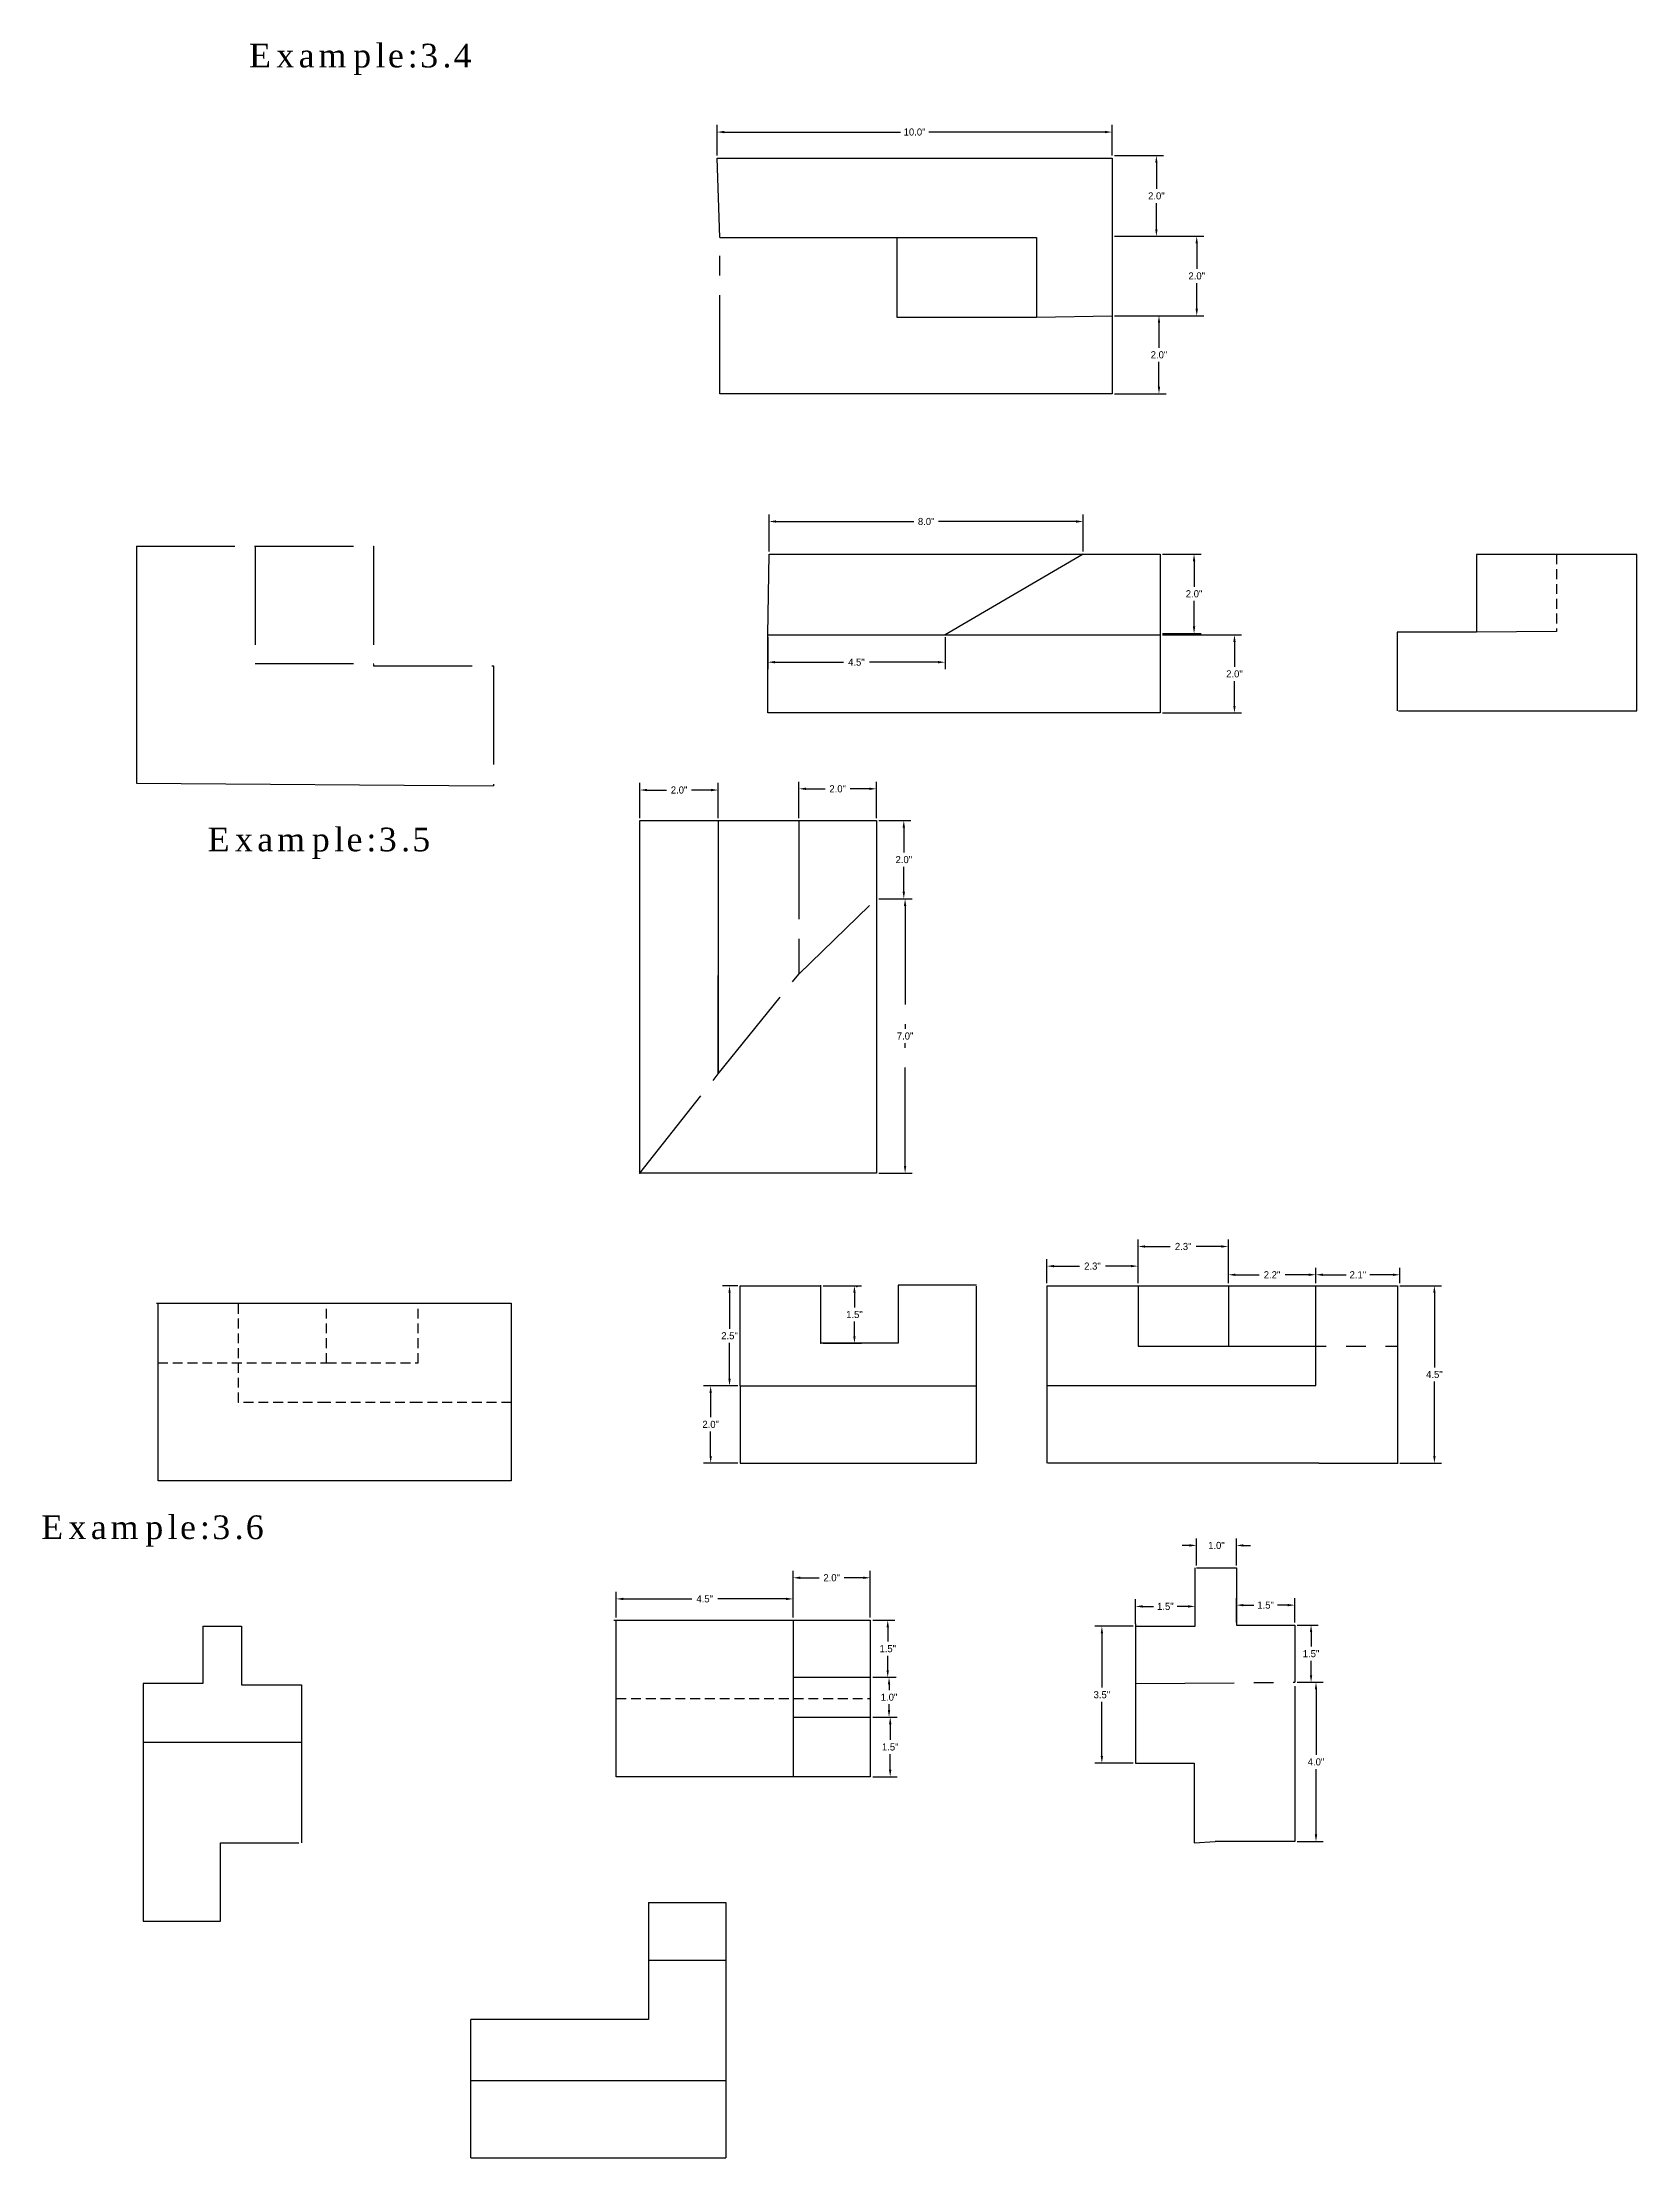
# Model space of a CAD drawing. Header units: inches. Extents: x 32 to 73, y -73 to 35.
# Drawn here: x 32.2 to 72.7, y -72.6 to -19 of the extents above; entities that cross this region are included whole.
import ezdxf

# ---------------------------------------------------------------- set-up
doc = ezdxf.new("R2010")
doc.units = ezdxf.units.IN
doc.header["$MEASUREMENT"] = 0
for name, pattern in [('CENTERX2', [4, 2.5, -0.5, 0.5, -0.5]), ('DASHED2', [0.375, 0.25, -0.125]), ('PHANTOMX2', [5, 2.5, -0.5, 0.5, -0.5, 0.5, -0.5])]:
    doc.linetypes.add(name, pattern=pattern)
doc.dimstyles.get("Standard").update_dxf_attribs({"dimtxt": 0.18, "dimasz": 0.18, "dimexe": 0.18, "dimexo": 0.0625, "dimgap": 0.09, "dimtad": 0, "dimtih": 1, "dimtoh": 1, "dimdec": 1, "dimzin": 0, "dimdsep": 46, "dimlunit": 3, "dimtxsty": 'Standard', "dimcen": 0.09, "dimadec": 0, "dimazin": 0, "dimtfac": 1, "dimtdec": 1, "dimtofl": 0, "dimtmove": 0, "dimatfit": 3, "dimfxl": 1, "dimtolj": 1, "dimtzin": 0, "dimarcsym": 0})

# ---------------------------------------------------------------- blocks, each defined once
blk = doc.blocks.new('*D27')
at = {"color": 0, "lineweight": -2}
for p, q in [((50.684, -31.898), (50.684, -30.955)), ((58.655, -31.898), (58.655, -30.955)), ((50.864, -31.135), (54.355, -31.135)), ((58.475, -31.135), (54.985, -31.135))]:
    blk.add_line(p, q, dxfattribs=at)
at = {"color": 0}
for points in [[(50.864, -31.105), (50.864, -31.165), (50.684, -31.135)], [(58.475, -31.105), (58.475, -31.165), (58.655, -31.135)]]:
    blk.add_solid(points, dxfattribs=at)
at = {"layer": 'Defpoints', "color": 0}
for p in [(58.655, -31.135), (50.684, -31.961), (58.655, -31.961)]:
    blk.add_point(p, dxfattribs=at)
at = {"color": 0, "insert": (54.67, -31.135), "char_height": 0.18, "attachment_point": 5}
blk.add_mtext('\\A1;8.0"', dxfattribs=at)
blk = doc.blocks.new('*D28')
at = {"color": 0, "lineweight": -2}
for p, q in [((50.651, -34.072), (50.651, -34.883)), ((55.149, -34.072), (55.149, -34.883)), ((50.831, -34.703), (52.57, -34.703)), ((54.969, -34.703), (53.23, -34.703))]:
    blk.add_line(p, q, dxfattribs=at)
at = {"color": 0}
for points in [[(50.831, -34.673), (50.831, -34.733), (50.651, -34.703)], [(54.969, -34.673), (54.969, -34.733), (55.149, -34.703)]]:
    blk.add_solid(points, dxfattribs=at)
at = {"layer": 'Defpoints', "color": 0}
for p in [(50.651, -34.009), (55.149, -34.009), (50.651, -34.703)]:
    blk.add_point(p, dxfattribs=at)
at = {"color": 0, "insert": (52.9, -34.703), "char_height": 0.18, "attachment_point": 5}
blk.add_mtext('\\A1;4.5"', dxfattribs=at)
blk = doc.blocks.new('*D29')
at = {"color": 0, "lineweight": -2}
for p, q in [((60.669, -31.961), (61.647, -31.961)), ((61.467, -32.141), (61.467, -32.788)), ((61.467, -33.796), (61.467, -33.148)), ((60.669, -33.976), (61.647, -33.976))]:
    blk.add_line(p, q, dxfattribs=at)
at = {"color": 0}
for points in [[(61.437, -32.141), (61.497, -32.141), (61.467, -31.961)], [(61.437, -33.796), (61.497, -33.796), (61.467, -33.976)]]:
    blk.add_solid(points, dxfattribs=at)
at = {"layer": 'Defpoints', "color": 0}
for p in [(60.607, -31.961), (60.607, -33.976), (61.467, -33.976)]:
    blk.add_point(p, dxfattribs=at)
at = {"color": 0, "insert": (61.467, -32.968), "char_height": 0.18, "attachment_point": 5}
blk.add_mtext('\\A1;2.0"', dxfattribs=at)
blk = doc.blocks.new('*D30')
at = {"color": 0, "lineweight": -2}
for p, q in [((60.669, -34.009), (62.672, -34.009)), ((62.492, -34.189), (62.492, -34.82)), ((62.492, -35.811), (62.492, -35.18)), ((60.669, -35.991), (62.672, -35.991))]:
    blk.add_line(p, q, dxfattribs=at)
at = {"color": 0}
for points in [[(62.462, -34.189), (62.522, -34.189), (62.492, -34.009)], [(62.462, -35.811), (62.522, -35.811), (62.492, -35.991)]]:
    blk.add_solid(points, dxfattribs=at)
at = {"layer": 'Defpoints', "color": 0}
for p in [(60.607, -34.009), (60.607, -35.991), (62.492, -35.991)]:
    blk.add_point(p, dxfattribs=at)
at = {"color": 0, "insert": (62.492, -35), "char_height": 0.18, "attachment_point": 5}
blk.add_mtext('\\A1;2.0"', dxfattribs=at)
blk = doc.blocks.new('*D31')
at = {"color": 0, "linetype": 'ByBlock', "lineweight": -2}
for p, q in [((49.365, -21.857), (49.365, -21.079)), ((49.545, -21.259), (54.016, -21.259)), ((59.207, -21.259), (54.736, -21.259)), ((59.387, -21.857), (59.387, -21.079))]:
    blk.add_line(p, q, dxfattribs=at)
at = {"color": 0, "linetype": 'ByBlock'}
for points in [[(49.545, -21.229), (49.545, -21.289), (49.365, -21.259)], [(59.207, -21.229), (59.207, -21.289), (59.387, -21.259)]]:
    blk.add_solid(points, dxfattribs=at)
at = {"layer": 'Defpoints', "color": 0, "linetype": 'ByBlock'}
for p in [(59.387, -21.259), (49.365, -21.919), (59.387, -21.919)]:
    blk.add_point(p, dxfattribs=at)
at = {"color": 0, "linetype": 'ByBlock', "insert": (54.376, -21.259), "char_height": 0.18, "attachment_point": 5}
blk.add_mtext('\\A1;10.0"', dxfattribs=at)
blk = doc.blocks.new('*D32')
at = {"color": 0, "linetype": 'ByBlock', "lineweight": -2}
for p, q in [((59.449, -21.857), (60.691, -21.857)), ((60.511, -22.037), (60.511, -22.699)), ((60.511, -23.722), (60.511, -23.059)), ((59.449, -23.902), (60.691, -23.902))]:
    blk.add_line(p, q, dxfattribs=at)
at = {"color": 0, "linetype": 'ByBlock'}
for points in [[(60.481, -22.037), (60.541, -22.037), (60.511, -21.857)], [(60.481, -23.722), (60.541, -23.722), (60.511, -23.902)]]:
    blk.add_solid(points, dxfattribs=at)
at = {"layer": 'Defpoints', "color": 0, "linetype": 'ByBlock'}
for p in [(59.387, -21.857), (59.387, -23.902), (60.511, -23.902)]:
    blk.add_point(p, dxfattribs=at)
at = {"color": 0, "linetype": 'ByBlock', "insert": (60.511, -22.879), "char_height": 0.18, "attachment_point": 5}
blk.add_mtext('\\A1;2.0"', dxfattribs=at)
blk = doc.blocks.new('*D33')
at = {"color": 0, "linetype": 'ByBlock', "lineweight": -2}
for p, q in [((59.512, -23.902), (61.715, -23.902)), ((61.535, -24.082), (61.535, -24.729)), ((61.535, -25.737), (61.535, -25.089)), ((59.449, -25.917), (61.715, -25.917))]:
    blk.add_line(p, q, dxfattribs=at)
at = {"color": 0, "linetype": 'ByBlock'}
for points in [[(61.505, -24.082), (61.565, -24.082), (61.535, -23.902)], [(61.505, -25.737), (61.565, -25.737), (61.535, -25.917)]]:
    blk.add_solid(points, dxfattribs=at)
at = {"layer": 'Defpoints', "color": 0, "linetype": 'ByBlock'}
for p in [(59.449, -23.902), (59.387, -25.917), (61.535, -25.917)]:
    blk.add_point(p, dxfattribs=at)
at = {"color": 0, "linetype": 'ByBlock', "insert": (61.535, -24.909), "char_height": 0.18, "attachment_point": 5}
blk.add_mtext('\\A1;2.0"', dxfattribs=at)
blk = doc.blocks.new('*D34')
at = {"color": 0, "linetype": 'ByBlock', "lineweight": -2}
for p, q in [((59.574, -25.916), (60.757, -25.916)), ((60.577, -26.096), (60.577, -26.728)), ((60.577, -27.719), (60.577, -27.088)), ((59.449, -27.899), (60.757, -27.899))]:
    blk.add_line(p, q, dxfattribs=at)
at = {"color": 0, "linetype": 'ByBlock'}
for points in [[(60.547, -26.096), (60.607, -26.096), (60.577, -25.916)], [(60.547, -27.719), (60.607, -27.719), (60.577, -27.899)]]:
    blk.add_solid(points, dxfattribs=at)
at = {"layer": 'Defpoints', "color": 0, "linetype": 'ByBlock'}
for p in [(59.512, -25.916), (59.387, -27.899), (60.577, -27.899)]:
    blk.add_point(p, dxfattribs=at)
at = {"color": 0, "linetype": 'ByBlock', "insert": (60.577, -26.908), "char_height": 0.18, "attachment_point": 5}
blk.add_mtext('\\A1;2.0"', dxfattribs=at)
blk = doc.blocks.new('*D37')
at = {"color": 0, "linetype": 'ByBlock', "lineweight": -2}
for p, q in [((49.888, -50.515), (49.501, -50.515)), ((49.681, -50.695), (49.681, -51.604)), ((49.681, -52.873), (49.681, -51.964)), ((49.888, -53.053), (49.501, -53.053))]:
    blk.add_line(p, q, dxfattribs=at)
at = {"color": 0, "linetype": 'ByBlock'}
for points in [[(49.651, -50.695), (49.711, -50.695), (49.681, -50.515)], [(49.651, -52.873), (49.711, -52.873), (49.681, -53.053)]]:
    blk.add_solid(points, dxfattribs=at)
at = {"layer": 'Defpoints', "color": 0, "linetype": 'ByBlock'}
for p in [(49.951, -50.515), (49.681, -53.053), (49.951, -53.053)]:
    blk.add_point(p, dxfattribs=at)
at = {"color": 0, "linetype": 'ByBlock', "insert": (49.681, -51.784), "char_height": 0.18, "attachment_point": 5}
blk.add_mtext('\\A1;2.5"', dxfattribs=at)
blk = doc.blocks.new('*D38')
at = {"color": 0, "linetype": 'ByBlock', "lineweight": -2}
for p, q in [((49.888, -53.053), (49.022, -53.053)), ((49.202, -53.233), (49.202, -53.852)), ((49.202, -54.831), (49.202, -54.212)), ((49.888, -55.011), (49.022, -55.011))]:
    blk.add_line(p, q, dxfattribs=at)
at = {"color": 0, "linetype": 'ByBlock'}
for points in [[(49.172, -53.233), (49.232, -53.233), (49.202, -53.053)], [(49.172, -54.831), (49.232, -54.831), (49.202, -55.011)]]:
    blk.add_solid(points, dxfattribs=at)
at = {"layer": 'Defpoints', "color": 0, "linetype": 'ByBlock'}
for p in [(49.951, -53.053), (49.202, -55.011), (49.951, -55.011)]:
    blk.add_point(p, dxfattribs=at)
at = {"color": 0, "linetype": 'ByBlock', "insert": (49.202, -54.032), "char_height": 0.18, "attachment_point": 5}
blk.add_mtext('\\A1;2.0"', dxfattribs=at)
blk = doc.blocks.new('*D39')
at = {"color": 0, "linetype": 'ByBlock', "lineweight": -2}
for p, q in [((52.058, -50.515), (53.03, -50.515)), ((52.85, -50.695), (52.85, -51.065)), ((52.85, -51.795), (52.85, -51.425)), ((52.058, -51.975), (53.03, -51.975))]:
    blk.add_line(p, q, dxfattribs=at)
at = {"color": 0, "linetype": 'ByBlock'}
for points in [[(52.82, -50.695), (52.88, -50.695), (52.85, -50.515)], [(52.82, -51.795), (52.88, -51.795), (52.85, -51.975)]]:
    blk.add_solid(points, dxfattribs=at)
at = {"layer": 'Defpoints', "color": 0, "linetype": 'ByBlock'}
for p in [(51.996, -50.515), (51.996, -51.975), (52.85, -51.975)]:
    blk.add_point(p, dxfattribs=at)
at = {"color": 0, "linetype": 'ByBlock', "insert": (52.85, -51.245), "char_height": 0.18, "attachment_point": 5}
blk.add_mtext('\\A1;1.5"', dxfattribs=at)
blk = doc.blocks.new('*D40')
at = {"color": 0, "linetype": 'ByBlock', "lineweight": -2}
for p, q in [((66.691, -50.515), (67.745, -50.515)), ((67.565, -50.695), (67.565, -52.585)), ((67.565, -54.835), (67.565, -52.945)), ((66.691, -55.015), (67.745, -55.015))]:
    blk.add_line(p, q, dxfattribs=at)
at = {"color": 0, "linetype": 'ByBlock'}
for points in [[(67.535, -50.695), (67.595, -50.695), (67.565, -50.515)], [(67.535, -54.835), (67.595, -54.835), (67.565, -55.015)]]:
    blk.add_solid(points, dxfattribs=at)
at = {"layer": 'Defpoints', "color": 0, "linetype": 'ByBlock'}
for p in [(66.628, -50.515), (66.628, -55.015), (67.565, -55.015)]:
    blk.add_point(p, dxfattribs=at)
at = {"color": 0, "linetype": 'ByBlock', "insert": (67.565, -52.765), "char_height": 0.18, "attachment_point": 5}
blk.add_mtext('\\A1;4.5"', dxfattribs=at)
blk = doc.blocks.new('*D41')
at = {"color": 0, "linetype": 'ByBlock', "lineweight": -2}
for p, q in [((57.733, -50.453), (57.733, -49.838)), ((60.045, -50.453), (60.045, -49.838)), ((57.913, -50.018), (58.559, -50.018)), ((59.865, -50.018), (59.219, -50.018))]:
    blk.add_line(p, q, dxfattribs=at)
at = {"color": 0, "linetype": 'ByBlock'}
for points in [[(57.913, -49.988), (57.913, -50.048), (57.733, -50.018)], [(59.865, -49.988), (59.865, -50.048), (60.045, -50.018)]]:
    blk.add_solid(points, dxfattribs=at)
at = {"layer": 'Defpoints', "color": 0, "linetype": 'ByBlock'}
for p in [(60.045, -50.018), (57.733, -50.515), (60.045, -50.515)]:
    blk.add_point(p, dxfattribs=at)
at = {"color": 0, "linetype": 'ByBlock', "insert": (58.889, -50.018), "char_height": 0.18, "attachment_point": 5}
blk.add_mtext('\\A1;2.3"', dxfattribs=at)
blk = doc.blocks.new('*D42')
at = {"color": 0, "linetype": 'ByBlock', "lineweight": -2}
for p, q in [((60.045, -50.453), (60.045, -49.34)), ((62.337, -50.453), (62.337, -49.34)), ((60.225, -49.52), (60.861, -49.52)), ((62.157, -49.52), (61.521, -49.52))]:
    blk.add_line(p, q, dxfattribs=at)
at = {"color": 0, "linetype": 'ByBlock'}
for points in [[(60.225, -49.49), (60.225, -49.55), (60.045, -49.52)], [(62.157, -49.49), (62.157, -49.55), (62.337, -49.52)]]:
    blk.add_solid(points, dxfattribs=at)
at = {"layer": 'Defpoints', "color": 0, "linetype": 'ByBlock'}
for p in [(62.337, -49.52), (60.045, -50.515), (62.337, -50.515)]:
    blk.add_point(p, dxfattribs=at)
at = {"color": 0, "linetype": 'ByBlock', "insert": (61.191, -49.52), "char_height": 0.18, "attachment_point": 5}
blk.add_mtext('\\A1;2.3"', dxfattribs=at)
blk = doc.blocks.new('*D43')
at = {"color": 0, "linetype": 'ByBlock', "lineweight": -2}
for p, q in [((62.337, -50.39), (62.337, -50.057)), ((62.517, -50.237), (63.116, -50.237)), ((64.375, -50.237), (63.776, -50.237)), ((64.555, -50.453), (64.555, -50.057))]:
    blk.add_line(p, q, dxfattribs=at)
at = {"color": 0, "linetype": 'ByBlock'}
for points in [[(62.517, -50.207), (62.517, -50.267), (62.337, -50.237)], [(64.375, -50.207), (64.375, -50.267), (64.555, -50.237)]]:
    blk.add_solid(points, dxfattribs=at)
at = {"layer": 'Defpoints', "color": 0, "linetype": 'ByBlock'}
for p in [(64.555, -50.237), (62.337, -50.453), (64.555, -50.515)]:
    blk.add_point(p, dxfattribs=at)
at = {"color": 0, "linetype": 'ByBlock', "insert": (63.446, -50.237), "char_height": 0.18, "attachment_point": 5}
blk.add_mtext('\\A1;2.2"', dxfattribs=at)
blk = doc.blocks.new('*D44')
at = {"color": 0, "linetype": 'ByBlock', "lineweight": -2}
for p, q in [((64.555, -50.453), (64.555, -50.057)), ((64.735, -50.237), (65.323, -50.237)), ((66.511, -50.237), (65.923, -50.237)), ((66.691, -50.453), (66.691, -50.057))]:
    blk.add_line(p, q, dxfattribs=at)
at = {"color": 0, "linetype": 'ByBlock'}
for points in [[(64.735, -50.207), (64.735, -50.267), (64.555, -50.237)], [(66.511, -50.207), (66.511, -50.267), (66.691, -50.237)]]:
    blk.add_solid(points, dxfattribs=at)
at = {"layer": 'Defpoints', "color": 0, "linetype": 'ByBlock'}
for p in [(66.691, -50.237), (64.555, -50.515), (66.691, -50.515)]:
    blk.add_point(p, dxfattribs=at)
at = {"color": 0, "linetype": 'ByBlock', "insert": (65.623, -50.237), "char_height": 0.18, "attachment_point": 5}
blk.add_mtext('\\A1;2.1"', dxfattribs=at)
blk = doc.blocks.new('*D45')
at = {"color": 0, "linetype": 'CENTERX2', "lineweight": -2}
for p, q in [((47.406, -38.654), (47.406, -37.765)), ((47.586, -37.945), (48.086, -37.945)), ((49.215, -37.945), (48.716, -37.945)), ((49.395, -38.654), (49.395, -37.765))]:
    blk.add_line(p, q, dxfattribs=at)
at = {"color": 0, "linetype": 'CENTERX2'}
for points in [[(47.586, -37.915), (47.586, -37.975), (47.406, -37.945)], [(49.215, -37.915), (49.215, -37.975), (49.395, -37.945)]]:
    blk.add_solid(points, dxfattribs=at)
at = {"layer": 'Defpoints', "color": 0, "linetype": 'CENTERX2'}
for p in [(49.395, -37.945), (47.406, -38.717), (49.395, -38.717)]:
    blk.add_point(p, dxfattribs=at)
at = {"color": 0, "linetype": 'CENTERX2', "insert": (48.401, -37.945), "char_height": 0.18, "attachment_point": 5}
blk.add_mtext('\\A1;2.0"', dxfattribs=at)
blk = doc.blocks.new('*D46')
at = {"color": 0, "linetype": 'CENTERX2', "lineweight": -2}
for p, q in [((51.438, -38.654), (51.438, -37.734)), ((51.618, -37.914), (52.109, -37.914)), ((53.23, -37.914), (52.739, -37.914)), ((53.41, -38.654), (53.41, -37.734))]:
    blk.add_line(p, q, dxfattribs=at)
at = {"color": 0, "linetype": 'CENTERX2'}
for points in [[(51.618, -37.884), (51.618, -37.944), (51.438, -37.914)], [(53.23, -37.884), (53.23, -37.944), (53.41, -37.914)]]:
    blk.add_solid(points, dxfattribs=at)
at = {"layer": 'Defpoints', "color": 0, "linetype": 'CENTERX2'}
for p in [(53.41, -37.914), (51.438, -38.717), (53.41, -38.717)]:
    blk.add_point(p, dxfattribs=at)
at = {"color": 0, "linetype": 'CENTERX2', "insert": (52.424, -37.914), "char_height": 0.18, "attachment_point": 5}
blk.add_mtext('\\A1;2.0"', dxfattribs=at)
blk = doc.blocks.new('*D47')
at = {"color": 0, "linetype": 'CENTERX2', "lineweight": -2}
for p, q in [((53.472, -38.717), (54.283, -38.717)), ((54.103, -38.897), (54.103, -39.53)), ((54.103, -40.524), (54.103, -39.89)), ((53.472, -40.704), (54.283, -40.704))]:
    blk.add_line(p, q, dxfattribs=at)
at = {"color": 0, "linetype": 'CENTERX2'}
for points in [[(54.073, -38.897), (54.133, -38.897), (54.103, -38.717)], [(54.073, -40.524), (54.133, -40.524), (54.103, -40.704)]]:
    blk.add_solid(points, dxfattribs=at)
at = {"layer": 'Defpoints', "color": 0, "linetype": 'CENTERX2'}
for p in [(53.41, -38.717), (53.41, -40.704), (54.103, -40.704)]:
    blk.add_point(p, dxfattribs=at)
at = {"color": 0, "linetype": 'CENTERX2', "insert": (54.103, -39.71), "char_height": 0.18, "attachment_point": 5}
blk.add_mtext('\\A1;2.0"', dxfattribs=at)
blk = doc.blocks.new('*D48')
at = {"color": 0, "linetype": 'CENTERX2', "lineweight": -2}
for p, q in [((53.472, -40.704), (54.315, -40.704)), ((54.135, -40.884), (54.135, -44.004)), ((54.135, -47.483), (54.135, -44.364)), ((53.472, -47.663), (54.315, -47.663))]:
    blk.add_line(p, q, dxfattribs=at)
at = {"color": 0, "linetype": 'CENTERX2'}
for points in [[(54.105, -40.884), (54.165, -40.884), (54.135, -40.704)], [(54.105, -47.483), (54.165, -47.483), (54.135, -47.663)]]:
    blk.add_solid(points, dxfattribs=at)
at = {"layer": 'Defpoints', "color": 0, "linetype": 'CENTERX2'}
for p in [(53.41, -40.704), (53.41, -47.663), (54.135, -47.663)]:
    blk.add_point(p, dxfattribs=at)
at = {"color": 0, "linetype": 'CENTERX2', "insert": (54.135, -44.184), "char_height": 0.18, "attachment_point": 5}
blk.add_mtext('\\A1;7.0"', dxfattribs=at)
blk = doc.blocks.new('*D49')
at = {"color": 0, "linetype": 'ByBlock', "lineweight": -2}
for p, q in [((46.808, -58.931), (46.808, -58.277)), ((46.988, -58.457), (48.721, -58.457)), ((51.114, -58.457), (49.381, -58.457)), ((51.294, -58.931), (51.294, -58.277))]:
    blk.add_line(p, q, dxfattribs=at)
at = {"color": 0, "linetype": 'ByBlock'}
for points in [[(46.988, -58.427), (46.988, -58.487), (46.808, -58.457)], [(51.114, -58.427), (51.114, -58.487), (51.294, -58.457)]]:
    blk.add_solid(points, dxfattribs=at)
at = {"layer": 'Defpoints', "color": 0, "linetype": 'ByBlock'}
for p in [(51.294, -58.457), (46.808, -58.994), (51.294, -58.994)]:
    blk.add_point(p, dxfattribs=at)
at = {"color": 0, "linetype": 'ByBlock', "insert": (49.051, -58.457), "char_height": 0.18, "attachment_point": 5}
blk.add_mtext('\\A1;4.5"', dxfattribs=at)
blk = doc.blocks.new('*D50')
at = {"color": 0, "linetype": 'ByBlock', "lineweight": -2}
for p, q in [((51.294, -58.931), (51.294, -57.741)), ((51.474, -57.921), (51.958, -57.921)), ((53.072, -57.921), (52.588, -57.921)), ((53.252, -58.931), (53.252, -57.741))]:
    blk.add_line(p, q, dxfattribs=at)
at = {"color": 0, "linetype": 'ByBlock'}
for points in [[(51.474, -57.891), (51.474, -57.951), (51.294, -57.921)], [(53.072, -57.891), (53.072, -57.951), (53.252, -57.921)]]:
    blk.add_solid(points, dxfattribs=at)
at = {"layer": 'Defpoints', "color": 0, "linetype": 'ByBlock'}
for p in [(53.252, -57.921), (51.294, -58.994), (53.252, -58.994)]:
    blk.add_point(p, dxfattribs=at)
at = {"color": 0, "linetype": 'ByBlock', "insert": (52.273, -57.921), "char_height": 0.18, "attachment_point": 5}
blk.add_mtext('\\A1;2.0"', dxfattribs=at)
blk = doc.blocks.new('*D51')
at = {"color": 0, "linetype": 'ByBlock', "lineweight": -2}
for p, q in [((53.315, -58.994), (53.875, -58.994)), ((53.695, -59.174), (53.695, -59.54)), ((53.695, -60.265), (53.695, -59.9)), ((53.315, -60.445), (53.875, -60.445))]:
    blk.add_line(p, q, dxfattribs=at)
at = {"color": 0, "linetype": 'ByBlock'}
for points in [[(53.665, -59.174), (53.725, -59.174), (53.695, -58.994)], [(53.665, -60.265), (53.725, -60.265), (53.695, -60.445)]]:
    blk.add_solid(points, dxfattribs=at)
at = {"layer": 'Defpoints', "color": 0, "linetype": 'ByBlock'}
for p in [(53.252, -58.994), (53.252, -60.445), (53.695, -60.445)]:
    blk.add_point(p, dxfattribs=at)
at = {"color": 0, "linetype": 'ByBlock', "insert": (53.695, -59.72), "char_height": 0.18, "attachment_point": 5}
blk.add_mtext('\\A1;1.5"', dxfattribs=at)
blk = doc.blocks.new('*D52')
at = {"color": 0, "linetype": 'ByBlock', "lineweight": -2}
for p, q in [((53.315, -61.455), (53.938, -61.455)), ((53.758, -61.635), (53.758, -62.032)), ((53.758, -62.789), (53.758, -62.392)), ((53.315, -62.969), (53.938, -62.969))]:
    blk.add_line(p, q, dxfattribs=at)
at = {"color": 0, "linetype": 'ByBlock'}
for points in [[(53.728, -61.635), (53.788, -61.635), (53.758, -61.455)], [(53.728, -62.789), (53.788, -62.789), (53.758, -62.969)]]:
    blk.add_solid(points, dxfattribs=at)
at = {"layer": 'Defpoints', "color": 0, "linetype": 'ByBlock'}
for p in [(53.252, -61.455), (53.252, -62.969), (53.758, -62.969)]:
    blk.add_point(p, dxfattribs=at)
at = {"color": 0, "linetype": 'ByBlock', "insert": (53.758, -62.212), "char_height": 0.18, "attachment_point": 5}
blk.add_mtext('\\A1;1.5"', dxfattribs=at)
blk = doc.blocks.new('*D53')
at = {"color": 0, "linetype": 'ByBlock', "lineweight": -2}
for p, q in [((53.377, -60.445), (53.908, -60.445)), ((53.728, -60.625), (53.728, -60.77)), ((53.728, -61.275), (53.728, -61.13)), ((53.377, -61.455), (53.908, -61.455))]:
    blk.add_line(p, q, dxfattribs=at)
at = {"color": 0, "linetype": 'ByBlock'}
for points in [[(53.698, -60.625), (53.758, -60.625), (53.728, -60.445)], [(53.698, -61.275), (53.758, -61.275), (53.728, -61.455)]]:
    blk.add_solid(points, dxfattribs=at)
at = {"layer": 'Defpoints', "color": 0, "linetype": 'ByBlock'}
for p in [(53.315, -60.445), (53.315, -61.455), (53.728, -61.455)]:
    blk.add_point(p, dxfattribs=at)
at = {"color": 0, "linetype": 'ByBlock', "insert": (53.728, -60.95), "char_height": 0.18, "attachment_point": 5}
blk.add_mtext('\\A1;1.0"', dxfattribs=at)
blk = doc.blocks.new('*D54')
at = {"color": 0, "linetype": 'ByBlock', "lineweight": -2}
for p, q in [((61.349, -57.101), (61.169, -57.101)), ((61.529, -57.606), (61.529, -56.921)), ((62.54, -57.606), (62.54, -56.921)), ((62.72, -57.101), (62.9, -57.101))]:
    blk.add_line(p, q, dxfattribs=at)
at = {"color": 0, "linetype": 'ByBlock'}
for points in [[(61.349, -57.071), (61.349, -57.131), (61.529, -57.101)], [(62.72, -57.071), (62.72, -57.131), (62.54, -57.101)]]:
    blk.add_solid(points, dxfattribs=at)
at = {"layer": 'Defpoints', "color": 0, "linetype": 'ByBlock'}
for p in [(62.54, -57.101), (61.529, -57.669), (62.54, -57.669)]:
    blk.add_point(p, dxfattribs=at)
at = {"color": 0, "linetype": 'ByBlock', "insert": (62.034, -57.101), "char_height": 0.18, "attachment_point": 5}
blk.add_mtext('\\A1;1.0"', dxfattribs=at)
blk = doc.blocks.new('*D55')
at = {"color": 0, "linetype": 'ByBlock', "lineweight": -2}
for p, q in [((62.54, -59.058), (62.54, -58.435)), ((64.024, -59.058), (64.024, -58.435)), ((62.72, -58.615), (62.982, -58.615)), ((63.844, -58.615), (63.582, -58.615))]:
    blk.add_line(p, q, dxfattribs=at)
at = {"color": 0, "linetype": 'ByBlock'}
for points in [[(62.72, -58.585), (62.72, -58.645), (62.54, -58.615)], [(63.844, -58.585), (63.844, -58.645), (64.024, -58.615)]]:
    blk.add_solid(points, dxfattribs=at)
at = {"layer": 'Defpoints', "color": 0, "linetype": 'ByBlock'}
for p in [(64.024, -58.615), (62.54, -59.12), (64.024, -59.12)]:
    blk.add_point(p, dxfattribs=at)
at = {"color": 0, "linetype": 'ByBlock', "insert": (63.282, -58.615), "char_height": 0.18, "attachment_point": 5}
blk.add_mtext('\\A1;1.5"', dxfattribs=at)
blk = doc.blocks.new('*D56')
at = {"color": 0, "linetype": 'ByBlock', "lineweight": -2}
for p, q in [((59.981, -59.089), (59.981, -58.467)), ((61.497, -59.089), (61.497, -58.467)), ((60.161, -58.647), (60.439, -58.647)), ((61.317, -58.647), (61.039, -58.647))]:
    blk.add_line(p, q, dxfattribs=at)
at = {"color": 0, "linetype": 'ByBlock'}
for points in [[(60.161, -58.617), (60.161, -58.677), (59.981, -58.647)], [(61.317, -58.617), (61.317, -58.677), (61.497, -58.647)]]:
    blk.add_solid(points, dxfattribs=at)
at = {"layer": 'Defpoints', "color": 0, "linetype": 'ByBlock'}
for p in [(59.981, -58.647), (59.981, -59.152), (61.497, -59.152)]:
    blk.add_point(p, dxfattribs=at)
at = {"color": 0, "linetype": 'ByBlock', "insert": (60.739, -58.647), "char_height": 0.18, "attachment_point": 5}
blk.add_mtext('\\A1;1.5"', dxfattribs=at)
blk = doc.blocks.new('*D57')
at = {"color": 0, "linetype": 'ByBlock', "lineweight": -2}
for p, q in [((64.087, -59.12), (64.615, -59.12)), ((64.435, -59.3), (64.435, -59.666)), ((64.435, -60.391), (64.435, -60.026)), ((64.087, -60.571), (64.615, -60.571))]:
    blk.add_line(p, q, dxfattribs=at)
at = {"color": 0, "linetype": 'ByBlock'}
for points in [[(64.405, -59.3), (64.465, -59.3), (64.435, -59.12)], [(64.405, -60.391), (64.465, -60.391), (64.435, -60.571)]]:
    blk.add_solid(points, dxfattribs=at)
at = {"layer": 'Defpoints', "color": 0, "linetype": 'ByBlock'}
for p in [(64.024, -59.12), (64.024, -60.571), (64.435, -60.571)]:
    blk.add_point(p, dxfattribs=at)
at = {"color": 0, "linetype": 'ByBlock', "insert": (64.435, -59.846), "char_height": 0.18, "attachment_point": 5}
blk.add_mtext('\\A1;1.5"', dxfattribs=at)
blk = doc.blocks.new('*D59')
at = {"color": 0, "linetype": 'ByBlock', "lineweight": -2}
for p, q in [((64.087, -60.571), (64.741, -60.571)), ((64.561, -60.751), (64.561, -62.411)), ((64.561, -64.43), (64.561, -62.771)), ((64.087, -64.61), (64.741, -64.61))]:
    blk.add_line(p, q, dxfattribs=at)
at = {"color": 0, "linetype": 'ByBlock'}
for points in [[(64.531, -60.751), (64.591, -60.751), (64.561, -60.571)], [(64.531, -64.43), (64.591, -64.43), (64.561, -64.61)]]:
    blk.add_solid(points, dxfattribs=at)
at = {"layer": 'Defpoints', "color": 0, "linetype": 'ByBlock'}
for p in [(64.024, -60.571), (64.024, -64.61), (64.561, -64.61)]:
    blk.add_point(p, dxfattribs=at)
at = {"color": 0, "linetype": 'ByBlock', "insert": (64.561, -62.591), "char_height": 0.18, "attachment_point": 5}
blk.add_mtext('\\A1;4.0"', dxfattribs=at)
blk = doc.blocks.new('*D62')
at = {"color": 0, "linetype": 'ByBlock', "lineweight": -2}
for p, q in [((59.918, -59.152), (58.948, -59.152)), ((59.128, -59.332), (59.128, -60.707)), ((59.128, -62.442), (59.128, -61.067)), ((59.918, -62.622), (58.948, -62.622))]:
    blk.add_line(p, q, dxfattribs=at)
at = {"color": 0, "linetype": 'ByBlock'}
for points in [[(59.098, -59.332), (59.158, -59.332), (59.128, -59.152)], [(59.098, -62.442), (59.158, -62.442), (59.128, -62.622)]]:
    blk.add_solid(points, dxfattribs=at)
at = {"layer": 'Defpoints', "color": 0, "linetype": 'ByBlock'}
for p in [(59.981, -59.152), (59.128, -62.622), (59.981, -62.622)]:
    blk.add_point(p, dxfattribs=at)
at = {"color": 0, "linetype": 'ByBlock', "insert": (59.128, -60.887), "char_height": 0.18, "attachment_point": 5}
blk.add_mtext('\\A1;3.5"', dxfattribs=at)

msp = doc.modelspace()

# ---------------------------------------------------------------- linework, layer by layer
at = {"linetype": 'ByBlock'}
for p, q in [((49.365, -21.919), (59.387, -21.919)), ((49.431, -23.935), (53.929, -23.935)), ((53.929, -23.935), (57.468, -23.935)), ((53.929, -23.935), (53.929, -25.95)), ((57.468, -23.935), (57.468, -25.95)), ((53.929, -25.95), (57.468, -25.95)), ((57.468, -25.95), (59.387, -25.917)), ((59.387, -27.899), (49.431, -27.899)), ((34.632, -31.76), (34.632, -37.773)), ((70.665, -31.971), (68.631, -31.971)), ((68.631, -31.971), (68.631, -33.944)), ((72.698, -31.971), (70.665, -31.971)), ((72.698, -33.944), (72.698, -31.971)), ((68.631, -33.944), (66.617, -33.944)), ((66.617, -33.944), (66.617, -35.936)), ((72.698, -35.936), (72.698, -33.944)), ((66.656, -35.936), (72.698, -35.936)), ((34.632, -37.773), (43.694, -37.839)), ((47.406, -47.663), (47.406, -38.717)), ((53.41, -40.704), (53.41, -47.663)), ((35.145, -50.959), (37.188, -50.959)), ((35.181, -52.472), (35.181, -50.959)), ((37.188, -50.959), (39.53, -50.959)), ((39.53, -50.959), (41.819, -50.959)), ((41.819, -50.959), (44.143, -50.959)), ((44.143, -50.959), (44.143, -53.474)), ((49.951, -53.053), (49.951, -50.515)), ((49.951, -50.515), (51.996, -50.515)), ((51.996, -51.975), (51.996, -50.5)), ((57.733, -50.515), (60.045, -50.515)), ((57.733, -50.515), (57.733, -53.044)), ((60.045, -50.515), (62.337, -50.515)), ((60.045, -50.515), (60.045, -52.049)), ((62.337, -50.515), (64.65, -50.515)), ((62.337, -50.515), (62.337, -52.049)), ((64.555, -53.044), (64.555, -50.515)), ((64.65, -50.515), (66.628, -50.515)), ((66.628, -50.515), (66.628, -51.989)), ((66.628, -51.989), (66.628, -55.035)), ((35.181, -55.462), (35.181, -52.472)), ((60.045, -52.049), (62.323, -52.049)), ((49.951, -53.053), (55.944, -53.053)), ((57.733, -53.044), (57.733, -55.015)), ((57.733, -53.044), (59.991, -53.044)), ((59.991, -53.044), (62.303, -53.044)), ((62.303, -53.044), (64.555, -53.044)), ((44.143, -53.474), (44.143, -55.462)), ((49.951, -55.011), (55.944, -55.011)), ((60.031, -55.015), (57.758, -55.015)), ((62.323, -55.015), (60.031, -55.015)), ((64.635, -55.015), (62.323, -55.015)), ((64.635, -55.015), (66.628, -55.015)), ((37.188, -55.462), (35.181, -55.462)), ((39.477, -55.462), (37.188, -55.462)), ((41.819, -55.462), (39.477, -55.462)), ((44.143, -55.462), (41.819, -55.462)), ((61.497, -59.152), (61.497, -57.669)), ((61.529, -57.669), (62.54, -57.669)), ((62.54, -57.669), (62.54, -59.12)), ((46.745, -58.994), (51.294, -58.994)), ((46.808, -60.982), (46.808, -58.994)), ((51.294, -58.994), (53.252, -58.994)), ((51.294, -58.994), (51.294, -60.445)), ((53.252, -58.994), (53.252, -60.445)), ((36.321, -59.152), (37.3, -59.152)), ((36.321, -59.152), (36.321, -60.603)), ((37.3, -59.152), (37.3, -60.635)), ((59.981, -59.089), (59.981, -60.603)), ((59.981, -59.152), (61.497, -59.152)), ((62.54, -59.12), (64.024, -59.12)), ((64.024, -59.12), (64.024, -60.571)), ((36.321, -60.603), (34.805, -60.603)), ((34.805, -60.603), (34.805, -62.086)), ((51.294, -60.445), (51.294, -61.455)), ((51.294, -60.445), (53.252, -60.445)), ((53.252, -60.445), (53.252, -60.95)), ((59.981, -60.603), (59.981, -62.622)), ((37.3, -60.635), (38.817, -60.635)), ((38.817, -60.635), (38.817, -62.149)), ((46.808, -62.969), (46.808, -60.982)), ((53.252, -60.95), (53.252, -61.455)), ((64.024, -60.666), (64.024, -64.61)), ((51.294, -61.455), (51.294, -62.969)), ((51.294, -61.455), (53.252, -61.455)), ((53.252, -61.455), (53.252, -62.969)), ((34.805, -62.086), (34.805, -66.629)), ((34.805, -62.086), (38.817, -62.086)), ((38.817, -62.149), (38.817, -64.642)), ((59.981, -62.622), (61.466, -62.622)), ((61.466, -62.622), (61.466, -64.642)), ((51.262, -62.969), (46.808, -62.969)), ((53.252, -62.969), (51.262, -62.969)), ((36.763, -66.629), (36.763, -64.642)), ((36.763, -64.642), (38.753, -64.642)), ((61.466, -64.642), (62.003, -64.61)), ((64.024, -64.61), (62.003, -64.61)), ((47.625, -66.153), (49.583, -66.153)), ((47.625, -66.153), (47.625, -67.62)), ((49.583, -66.153), (49.583, -67.659)), ((34.805, -66.629), (36.763, -66.629)), ((47.625, -67.62), (47.625, -69.126)), ((47.625, -67.62), (49.583, -67.62)), ((49.583, -67.659), (49.583, -70.671)), ((47.625, -69.126), (43.121, -69.126)), ((43.121, -70.671), (43.121, -69.126)), ((43.121, -72.627), (43.121, -70.671)), ((43.121, -70.671), (49.583, -70.671)), ((49.583, -70.671), (49.583, -72.627)), ((43.121, -72.627), (49.583, -72.627))]:
    msp.add_line(p, q, dxfattribs=at)
at = {"linetype": 'PHANTOMX2'}
for p, q in [((49.431, -23.935), (49.365, -21.919)), ((59.387, -21.919), (59.387, -23.902)), ((49.431, -27.899), (49.431, -23.935)), ((59.387, -23.902), (59.387, -25.917)), ((59.387, -25.917), (59.387, -27.899)), ((34.632, -31.76), (37.642, -31.76)), ((37.642, -31.76), (40.651, -31.76)), ((37.642, -31.76), (37.642, -34.733)), ((40.651, -31.76), (40.651, -34.799)), ((37.642, -34.733), (40.651, -34.733)), ((40.651, -34.799), (43.694, -34.799)), ((43.694, -34.799), (43.694, -37.839))]:
    msp.add_line(p, q, dxfattribs=at)
for p, q in [((50.651, -34.009), (50.684, -31.961)), ((50.684, -31.961), (58.655, -31.961)), ((58.655, -31.961), (55.149, -34.009)), ((58.655, -31.961), (60.607, -31.961)), ((60.607, -31.961), (60.607, -33.976)), ((50.651, -35.991), (50.651, -34.009)), ((50.651, -34.009), (55.149, -34.009)), ((55.149, -34.009), (60.607, -34.009)), ((60.607, -33.976), (60.607, -35.991)), ((60.607, -35.991), (50.651, -35.991)), ((49.395, -38.717), (49.395, -44.76))]:
    msp.add_line(p, q)
at = {"linetype": 'DASHED2'}
for p, q in [((70.665, -31.971), (70.665, -33.925)), ((37.223, -53.474), (37.223, -50.959)), ((39.459, -52.472), (39.459, -50.959)), ((41.784, -52.472), (41.784, -50.959)), ((35.181, -52.472), (39.459, -52.472)), ((39.459, -52.472), (41.784, -52.472)), ((39.477, -53.474), (37.223, -53.474)), ((41.819, -53.474), (39.477, -53.474)), ((44.143, -53.474), (41.819, -53.474)), ((46.808, -60.982), (53.252, -60.982))]:
    msp.add_line(p, q, dxfattribs=at)
at = {"linetype": 'CENTERX2'}
for p, q in [((70.665, -33.925), (68.631, -33.944)), ((47.406, -38.717), (49.395, -38.717)), ((49.395, -38.717), (51.438, -38.717)), ((51.438, -38.717), (53.41, -38.717)), ((51.438, -38.717), (51.438, -41.889)), ((53.41, -38.717), (53.41, -40.704)), ((51.438, -42.615), (53.41, -40.704)), ((51.438, -41.889), (51.438, -42.615)), ((49.395, -45.139), (51.438, -42.615)), ((49.395, -45.139), (49.395, -42.646)), ((51.438, -42.615), (51.438, -42.615)), ((51.438, -42.615), (51.438, -42.615)), ((51.438, -42.615), (51.438, -42.615)), ((49.395, -44.76), (49.395, -45.139)), ((47.406, -47.663), (49.395, -45.139)), ((47.406, -47.663), (47.406, -45.675)), ((49.428, -47.663), (47.406, -47.663)), ((51.418, -47.663), (49.428, -47.663)), ((53.41, -47.663), (51.418, -47.663)), ((55.944, -50.5), (53.956, -50.5)), ((53.956, -50.5), (53.956, -51.975)), ((55.944, -53.025), (55.944, -50.5)), ((53.956, -51.975), (51.996, -51.975)), ((62.323, -52.049), (66.628, -52.049)), ((49.951, -53.053), (49.951, -55.011)), ((55.944, -55.011), (55.944, -53.025)), ((59.981, -60.603), (64.024, -60.571))]:
    msp.add_line(p, q, dxfattribs=at)
msp.add_point((47.406, -47.663), dxfattribs=at)
at = {"linetype": 'ByBlock'}
for p in [(52.91, -50.535), (51.996, -51.975), (51.996, -51.975)]:
    msp.add_point(p, dxfattribs=at)

# ---------------------------------------------------------------- texts
at = {"linetype": 'ByBlock', "char_height": 0.6, "width": 5.51815, "attachment_point": 1}
for s, insert in [('{\\fTimes New Roman|b0|i0|c0|p18;\\T1.25;Example:3.4}', (37.492, -19.019)), ('{\\fTimes New Roman|b0|i0|c0|p18;\\T1.25;Example:3.5}', (36.442, -38.898)), ('{\\fTimes New Roman|b0|i0|c0|p18;\\T1.25;Example:3.6}', (32.218, -56.339))]:
    msp.add_mtext(s, dxfattribs=dict(at, insert=insert))

# ---------------------------------------------------------------- dimensions: what is measured, and where the dimension line sits
at = {"linetype": 'ByBlock'}
for base, p1, p2, picture, middle in [((59.387, -21.259), (49.365, -21.919), (59.387, -21.919), '*D31', (54.376, -21.259)), ((62.337, -49.52), (60.045, -50.515), (62.337, -50.515), '*D42', (61.191, -49.52)), ((60.045, -50.018), (57.733, -50.515), (60.045, -50.515), '*D41', (58.889, -50.018)), ((64.555, -50.237), (62.337, -50.453), (64.555, -50.515), '*D43', (63.446, -50.237)), ((66.691, -50.237), (64.555, -50.515), (66.691, -50.515), '*D44', (65.623, -50.237)), ((62.54, -57.101), (61.529, -57.669), (62.54, -57.669), '*D54', (62.034, -57.101)), ((53.252, -57.921), (51.294, -58.994), (53.252, -58.994), '*D50', (52.273, -57.921)), ((51.294, -58.457), (46.808, -58.994), (51.294, -58.994), '*D49', (49.051, -58.457)), ((59.981, -58.647), (61.497, -59.152), (59.981, -59.152), '*D56', (60.739, -58.647)), ((64.024, -58.615), (62.54, -59.12), (64.024, -59.12), '*D55', (63.282, -58.615))]:
    dim = msp.add_linear_dim(base=base, p1=p1, p2=p2, dimstyle='Standard', dxfattribs=at)
    dim.commit()
    dim.dimension.update_dxf_attribs({"geometry": picture, "text_midpoint": middle})
for base, p1, p2, picture, middle in [((60.511, -23.902), (59.387, -21.857), (59.387, -23.902), '*D32', (60.511, -22.879)), ((61.535, -25.917), (59.449, -23.902), (59.387, -25.917), '*D33', (61.535, -24.909)), ((60.577, -27.899), (59.512, -25.916), (59.387, -27.899), '*D34', (60.577, -26.908)), ((49.681, -53.053), (49.951, -50.515), (49.951, -53.053), '*D37', (49.681, -51.784)), ((52.85, -51.975), (51.996, -50.515), (51.996, -51.975), '*D39', (52.85, -51.245)), ((67.565, -55.015), (66.628, -50.515), (66.628, -55.015), '*D40', (67.565, -52.765)), ((49.202, -55.011), (49.951, -53.053), (49.951, -55.011), '*D38', (49.202, -54.032)), ((53.695, -60.445), (53.252, -58.994), (53.252, -60.445), '*D51', (53.695, -59.72)), ((59.128, -62.622), (59.981, -59.152), (59.981, -62.622), '*D62', (59.128, -60.887)), ((64.435, -60.571), (64.024, -59.12), (64.024, -60.571), '*D57', (64.435, -59.846)), ((53.728, -61.455), (53.315, -60.445), (53.315, -61.455), '*D53', (53.728, -60.95)), ((64.561, -64.61), (64.024, -60.571), (64.024, -64.61), '*D59', (64.561, -62.591)), ((53.758, -62.969), (53.252, -61.455), (53.252, -62.969), '*D52', (53.758, -62.212))]:
    dim = msp.add_linear_dim(base=base, p1=p1, p2=p2, angle=90, dimstyle='Standard', dxfattribs=at)
    dim.commit()
    dim.dimension.update_dxf_attribs({"geometry": picture, "text_midpoint": middle})
for base, p1, p2, picture, middle in [((58.655, -31.135), (50.684, -31.961), (58.655, -31.961), '*D27', (54.67, -31.135)), ((50.651, -34.703), (55.149, -34.009), (50.651, -34.009), '*D28', (52.9, -34.703))]:
    dim = msp.add_linear_dim(base=base, p1=p1, p2=p2, dimstyle='Standard')
    dim.commit()
    dim.dimension.update_dxf_attribs({"geometry": picture, "text_midpoint": middle})
for base, p1, p2, picture, middle in [((61.467, -33.976), (60.607, -31.961), (60.607, -33.976), '*D29', (61.467, -32.968)), ((62.492, -35.991), (60.607, -34.009), (60.607, -35.991), '*D30', (62.492, -35))]:
    dim = msp.add_linear_dim(base=base, p1=p1, p2=p2, angle=90, dimstyle='Standard')
    dim.commit()
    dim.dimension.update_dxf_attribs({"geometry": picture, "text_midpoint": middle})
at = {"linetype": 'CENTERX2'}
for base, p1, p2, picture, middle in [((49.395, -37.945), (47.406, -38.717), (49.395, -38.717), '*D45', (48.401, -37.945)), ((53.41, -37.914), (51.438, -38.717), (53.41, -38.717), '*D46', (52.424, -37.914))]:
    dim = msp.add_linear_dim(base=base, p1=p1, p2=p2, dimstyle='Standard', dxfattribs=at)
    dim.commit()
    dim.dimension.update_dxf_attribs({"geometry": picture, "text_midpoint": middle})
for base, p1, p2, picture, middle in [((54.103, -40.704), (53.41, -38.717), (53.41, -40.704), '*D47', (54.103, -39.71)), ((54.135, -47.663), (53.41, -40.704), (53.41, -47.663), '*D48', (54.135, -44.184))]:
    dim = msp.add_linear_dim(base=base, p1=p1, p2=p2, angle=90, dimstyle='Standard', dxfattribs=at)
    dim.commit()
    dim.dimension.update_dxf_attribs({"geometry": picture, "text_midpoint": middle})

doc.saveas('drawing.dxf')
